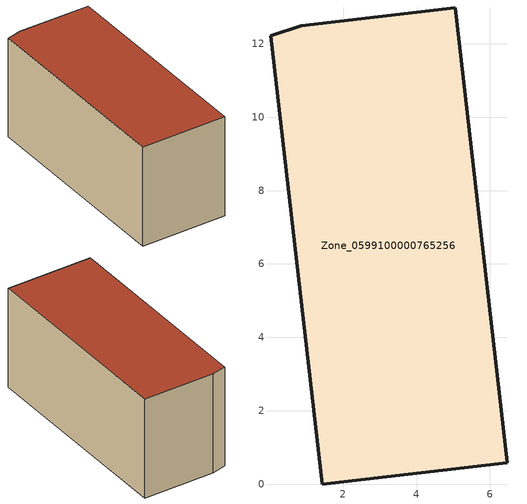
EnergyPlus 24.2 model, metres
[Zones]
Zone_0599100000765256
 floor ground (C_G): 0.02,12.22 0.85,12.5 5.05,12.98 6.48,0.58 1.43,0 z0
 wall outside (C_F): 6.48,0.58 5.05,12.98 0.85,12.5 0.02,12.22 1.43,0 6.48,0.58 z0:6.05
 roof outside (C_R): 0.85,12.5 0.02,12.22 1.43,0 6.48,0.58 5.05,12.98 z6.05
[BUILDING]
Pand.0599100000765256: North Axis=0; Terrain=City; Loads Convergence Tolerance Value=0.04; Temperature Convergence Tolerance Value=0.4; Solar Distribution=FullExterior; Maximum Number of Warmup Days=25; Minimum Number of Warmup Days=1
[Site:Location]
Rotterdam.The.Hague.AP_ZH_NLD Design_Conditions: Latitude=51.96; Longitude=4.45; Time Zone=1; Elevation=-4.5
[SITE:GROUNDTEMPERATURE:BUILDINGSURFACE]
18, 18, 18, 18, 18, 18, 18, 18, 18, 18, 18, 18
[MATERIAL] Thermal Absorptance=0.9; Solar Absorptance=0.7; Visible Absorptance=0.7
Name | Roughness | Thickness | Conductivity | Density | Specific Heat
G.TI.2015-2018 | MediumSmooth | 0.15 | 0.0428571 | 540 | 1210
F.TI.2015-2018 | Rough | 0.3 | 0.0666667 | 1920 | 840
R.TI.2015-2018 | MediumRough | 0.2 | 0.0333333 | 1500 | 1000
[CONSTRUCTION]
C_G: G.TI.2015-2018
C_F: F.TI.2015-2018
C_R: R.TI.2015-2018
[ZONE]
Zone_0599100000765256: Type=1; Multiplier=1; Ceiling Height=Autocalculate; Volume=Autocalculate; Floor Area=autocalculate; Part of Total Floor Area=Yes
[ZONEINFILTRATION:DESIGNFLOWRATE]
Infil_Zone_0599100000765256: Zone or ZoneList or Space or SpaceList=Zone_0599100000765256; Schedule=AlwaysOn; Design Flow Rate Calculation Method=Flow/Area; Flow Rate per Floor Area=0.0015; Constant Term Coefficient=1; Temperature Term Coefficient=0; Velocity Term Coefficient=0; Velocity Squared Term Coefficient=0
[HVACTEMPLATE:ZONE:IDEALLOADSAIRSYSTEM]
Zone_0599100000765256: Maximum Heating Supply Air Temperature=50; Minimum Cooling Supply Air Temperature=13; Maximum Heating Supply Air Humidity Ratio=0.0156; Minimum Cooling Supply Air Humidity Ratio=0.0077; Heating Limit=NoLimit; Cooling Limit=NoLimit; Dehumidification Control Type=ConstantSensibleHeatRatio; Cooling Sensible Heat Ratio=0.7; Dehumidification Setpoint=60; Humidification Control Type=None; Humidification Setpoint=30; Outdoor Air Method=None; Outdoor Air Flow Rate per Person=0.00944; Outdoor Air Flow Rate per Zone Floor Area=0; Outdoor Air Flow Rate per Zone=0; Demand Controlled Ventilation Type=None; Outdoor Air Economizer Type=NoEconomizer; Heat Recovery Type=None; Sensible Heat Recovery Effectiveness=0.7; Latent Heat Recovery Effectiveness=0.65
[ZONECONTROL:THERMOSTAT]
ThermostatControl_Zone_0599100000765256: Zone or ZoneList=Zone_0599100000765256; Control Type Schedule=DualSetpointControlType; Control 1=Thermostat_Zone_0599100000765256; Temperature Difference Between Cutout And Setpoint=0
[THERMOSTATSETPOINT:DUALSETPOINT]
Thermostat_Zone_0599100000765256: Heating Setpoint Temperature Schedule=HeatingSetpoint_Zone_0599100000765256; Cooling Setpoint Temperature Schedule=CoolingSetpoint_Zone_0599100000765256
[SCHEDULE:COMPACT]
HeatingSetpoint_Zone_0599100000765256: Through: 12/31, For: AllDays, Until: 24:00, 21
CoolingSetpoint_Zone_0599100000765256: Through: 12/31, For: AllDays, Until: 24:00, 24
DualSetpointControlType: Through: 12/31, For: AllDays, Until: 24:00, 4
AlwaysOn: Through: 12/31, For: AllDays, Until: 24:00, 1
